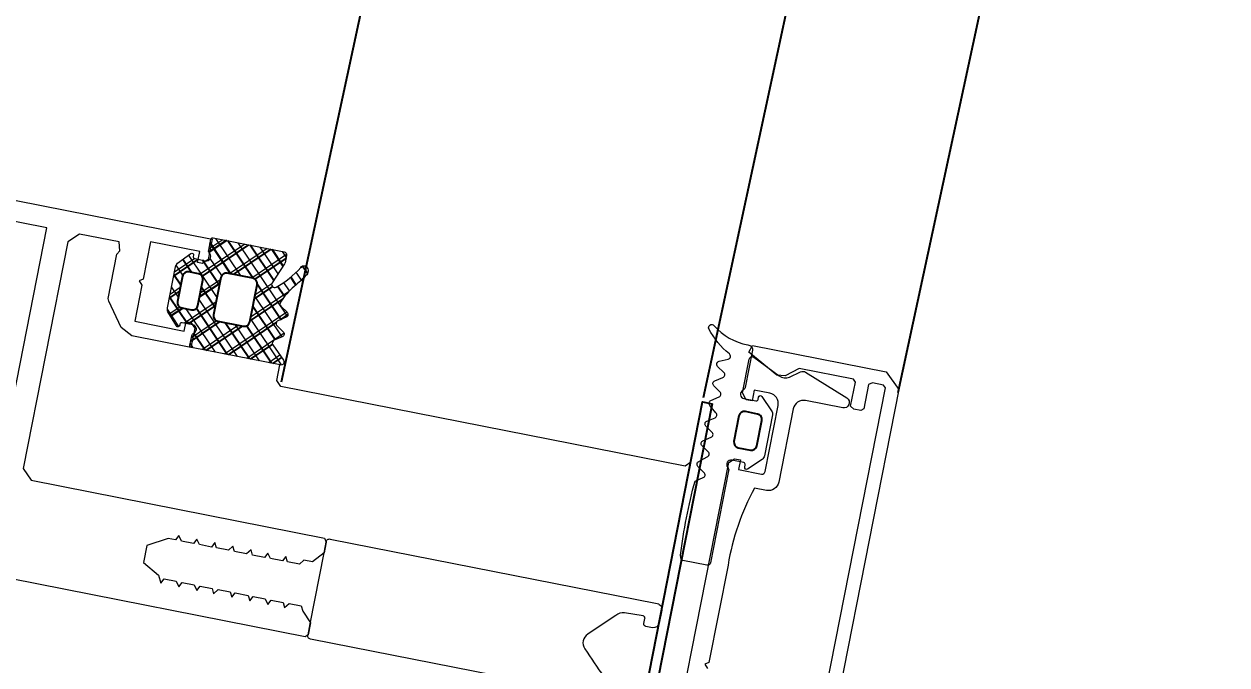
# Model space of a CAD drawing. Header units: millimetres. Extents: x -65527 to 8894748, y -37603 to 223697.
# Drawn here: x -22887.5 to -22767.9, y 107880.9 to 107944.6 of the extents above; entities that cross this region are included whole.
import ezdxf
from ezdxf import colors
from ezdxf.entities.mleader import LeaderData, LeaderLine
from ezdxf.math import Vec2, Vec3

# ---------------------------------------------------------------- set-up
doc = ezdxf.new("R2010")
doc.units = ezdxf.units.MM
doc.header["$LTSCALE"] = 10
doc.layers.add('АР_Перегородки витражные', color=152, linetype='Continuous', lineweight=13)
doc.layers.add('Архитектура', color=251, linetype='Continuous')
doc.layers.add('Тонкая', color=7, linetype='Continuous')
doc.styles.add('ISOCPEUR', font='isocpeur.ttf', dxfattribs={"width": 0.7})

# ---------------------------------------------------------------- blocks, each defined once
blk = doc.blocks.new('стойка витр.')
h = blk.add_hatch()
h.set_pattern_fill('ANSI37', scale=0.5, angle=-69.23283665521843)
h.set_pattern_definition([(335.7671633447816, (-69115.31625940584, 318510.9409690977), (0.6515825639889636, 1.447617495164233), []), (65.76716334478155, (-69115.31625940584, 318510.9409690977), (-1.447617495164233, 0.6515825639889636), [])])
edge = h.paths.add_edge_path()
edge.add_line((-22.69442369043827, 14.13646889062511), (-23.03581465108437, 15.03674084689555))
edge.add_arc((-23.43472203482704, 14.88552442783714), 0.426606969231953, 20.76054121617168, 72.29995807937499)
edge.add_arc((-23.17519432072194, 15.69843630689562), 0.4267278803337561, 110.7639791014305, 252.28796188313498, ccw=False)
edge.add_line((-23.32647754022037, 16.09744767434313), (-22.30045238576713, 16.48652534212306))
edge.add_arc((-22.23557122191811, 16.31559297980009), 0.1828317202011609, 20.74895968860318, 110.7853670150393, ccw=False)
edge.add_line((-22.06459766681655, 16.38036551539699), (-22.02136925791274, 16.26636916297139))
edge.add_arc((-21.85036169383434, 16.33121481389334), 0.1828894349477776, 200.7666051414026, 335.7779732891441)
edge.add_line((-21.68357339510112, 16.25618009645405), (-21.08991230116226, 17.78525728297245))
edge.add_arc((-21.70321396183568, 17.95657679537892), 0.6367804192309714, 344.3928406199507, 381.7248777476984)
edge.add_line((-21.1116628201562, 18.19228116337763), (-22.58147269752226, 22.06827310883818))
edge.add_arc((-23.18057156739388, 21.852472630542), 0.6367804192296693, 19.80944894391843, 57.14148607166609)
edge.add_line((-22.83507592984824, 22.38737642259366), (-24.29334917705273, 23.13834224954917))
edge.add_arc((-24.36844682475663, 22.97158227615987), 0.1828894349476184, 65.75635339884347, 200.7677215648203)
edge.add_line((-24.53945312526776, 22.90673329312267), (-24.49622471639304, 22.79273694081348))
edge.add_arc((-24.66715707872659, 22.7278557770023), 0.1828317201976129, -69.25104032206309, 20.78536700277641, ccw=False)
edge.add_line((-24.60238454316277, 22.55688222189201), (-25.62840969761601, 22.16780455411208))
edge.add_arc((-25.77973726672901, 22.56679910380675), 0.4267278803402734, 149.2463648073436, 290.7703475895543, ccw=False)
edge.add_arc((-26.51302534269302, 23.00322659508151), 0.4266069692186295, 329.2343686070108, 380.7737854734352)
edge.add_line((-26.11415292418678, 23.1545352198882), (-26.50320860397187, 24.18050239048171))
edge.add_arc((-26.6741821590871, 24.11572985494814), 0.1828317201915107, 20.74895966852365, 110.7853670116034)
edge.add_line((-26.73906332292245, 24.28666221726598), (-33.46508004333009, 21.73609814226074))
edge.add_arc((-33.37260125833668, 21.44478009969028), 0.3056444463767395, 107.6120180140902, 200.6882886899978)
edge.add_line((-33.6585366082727, 21.33680091994756), (-33.39916615508264, 20.65282280623796))
edge.add_arc((-33.11489203283651, 20.76049792175978), 0.3039830703862393, 200.7452912846324, 225.8123610097134)
edge.add_line((-33.32677140043234, 20.54252351805917), (-31.79381202385412, 18.90709041146329))
edge.add_arc((-32.0063560722166, 18.68866847666476), 0.3047673113958362, -108.86283880448178, 45.781400895661875, ccw=False)
edge.add_arc((-28.70749382052437, 27.75544220980088), 9.952967568180252, 231.9543329511108, 250.0411665169116, ccw=False)
edge.add_arc((-35.13741779119496, 19.64784166335459), 0.4002801790554734, 42.30928712460122, 119.2250395725891)
edge.add_arc((-34.91139847875967, 19.56672148584141), 0.6024183835395109, 134.3950067436913, 228.6478049676944)
edge.add_arc((-28.53884731806517, 27.80771469972205), 11.01872594929672, 232.0873456721725, 240.8889416158169)
edge.add_arc((-36.88860151399224, 12.8729826853881), 6.091684827127049, 40.75890454826748, 60.61437004968877, ccw=False)
edge.add_arc((-32.50226594848368, 16.64775385941913), 0.3047655738188228, -34.89587558046088, 41.60271899476669, ccw=False)
edge.add_line((-32.25229934006347, 16.47340148731018), (-32.76342180219945, 15.75802363698313))
edge.add_arc((-32.51342051808022, 15.58368567090239), 0.3047857747310843, 145.1100748179471, 256.4242518685471)
edge.add_line((-32.58496309185284, 15.28741547561367), (-31.72801335877739, 15.09082250765641))
edge.add_arc((-31.79955593254474, 14.79455231235153), 0.3047857747455557, -34.88992517811971, 76.42425187022229, ccw=False)
edge.add_line((-31.54955464840168, 14.62021434627968), (-32.06065512256464, 13.90477851201285))
edge.add_arc((-31.81065383841726, 13.73044054594722), 0.304785774745541, 145.1100748233031, 256.4242518693868)
edge.add_line((-31.88219641218893, 13.4341703506434), (-31.02524667911348, 13.23757738269342))
edge.add_arc((-31.09682011228135, 12.94126594878393), 0.3048331054871362, -24.2246592297883, 76.42043308581259, ccw=False)
edge.add_line((-30.81882951050648, 12.81618818287097), (-31.59985344059533, 11.12048939903616))
edge.add_arc((-31.32187980059053, 10.99539431777895), 0.3048247429134716, 155.7710645559098, 290.7402899417831)
edge.add_line((-31.21393143609748, 10.71032366952568), (-22.80062470957637, 13.90072279884771))
edge.add_arc((-22.86539724513609, 14.07169635396312), 0.1828317202009504, 290.7489596761703, 380.7489600455551)
edge = h.paths.add_edge_path(flags=16)
edge.add_line((-23.10434971895302, 21.04022295145114), (-22.19142218885827, 18.63276889372355))
edge.add_arc((-22.69773797682865, 18.4407695405971), 0.5414973949605305, -69.23283665472542, 20.767163345274582, ccw=False)
edge.add_line((-22.5057386237022, 17.93445375262672), (-23.43116100440966, 17.58352553217992))
edge.add_arc((-23.62316035752519, 18.08984132014666), 0.5414973949532591, 200.7671633443313, 290.7671633443313, ccw=False)
edge.add_line((-24.12947614549194, 17.89784196703113), (-25.04240367558668, 20.30529602475872))
edge.add_arc((-24.53608788761267, 20.4972953778888), 0.541497394965222, 110.76716334549809, 200.7671633454981, ccw=False)
edge.add_line((-24.72808724074275, 21.00361116586282), (-23.80266486003529, 21.35453938630963))
edge.add_arc((-23.6106655069234, 20.84822359833925), 0.5414973949553709, 20.767163343835023, 110.767163343835, ccw=False)
edge = h.paths.add_edge_path(flags=16)
edge.add_line((-26.85119390953332, 20.26120087689196), (-25.51269974335446, 16.73149769075098))
edge.add_arc((-26.01901553132848, 16.5394983376209), 0.541497394965222, -69.23283665450191, 20.76716334549809, ccw=False)
edge.add_line((-25.82701617819839, 16.03318254964688), (-28.23444912247942, 15.12026302596496))
edge.add_arc((-28.4264484756095, 15.62657881394625), 0.5414973949720253, 200.7671633452251, 290.76716334522513, ccw=False)
edge.add_line((-28.9327642635908, 15.43457946081617), (-30.27125842979876, 18.96428264696442))
edge.add_arc((-29.76494264181383, 19.15628200007632), 0.5414973949689773, 110.76716334328901, 200.767163343289, ccw=False)
edge.add_line((-29.95694199492573, 19.66259778806125), (-27.5495090506447, 20.57551731175045))
edge.add_arc((-27.35750969751825, 20.06920152376551), 0.541497394974137, 20.767163344728715, 110.76716334472869, ccw=False)
at = {"lineweight": 0, "ltscale": 100, "transparency": 33554687}
for points in [[(65.92687011216185, 59.2824299609274), (-26.6419368966599, 24.17953274302999), (-25.90703195796232, 22.24153677027789), (-25.27813291337225, 21.95846499659092), (-24.82208952034125, 22.13140062004823), (-25.21116718812846, 23.15742577453057), (-20.53714279274573, 24.92985650197079), (-19.19699615391437, 21.39579562939616), (-18.76855027934653, 21.29748815141647), (-18.98085410959902, 20.82581386800302), (-17.68393587967148, 17.40574934773758), (-22.35796027505421, 15.63331862029736), (-22.70380953396671, 16.54534742246324), (-23.1598529269977, 16.37241179900593), (-23.44292470067739, 15.74351275440858), (-22.75122618288151, 13.91945515007683), (-17.16517298531835, 16.03773513642955), (-16.24131551088067, 17.04008095841709), (-15.46667035139399, 19.81128934778826), (-15.4391308168415, 20.08251046122314), (-17.03864790883381, 24.30054944750736), (-17.39634782800567, 24.5561396704943), (-17.47095398549573, 25.44057095424068), (-13.70890040838276, 26.86717441076325), (-12.4510803312005, 26.30097287951503), (-4.305940852005733, 4.821667629301373), (-4.8720624113339, 3.563811556159635), (-32.68827406296623, -6.984337978748954), (-32.78663952485658, -7.412805841304362), (-32.39756185706938, -8.438830995786702), (-31.09647737510386, -9.118948907402228), (-30.2985029091069, -8.81635004535201), (-29.78357822878752, -9.142708211846184), (-28.64349873815081, -8.710380147196702), (-28.58844165704795, -8.16787993638718), (-28.18751332900138, -8.537466511741513), (-27.04754980615689, -8.105182423096267), (-26.87849637278123, -7.51945380341931), (-26.47751006082399, -7.889018390778801), (-25.33748855406884, -7.456712314131437), (-25.28243147299509, -6.914212103321915), (-24.7675067926466, -7.240570269808813), (-23.62748528589145, -6.808264193168725), (-23.5724282048177, -6.265763982351928), (-23.05744554058765, -6.592100160843984), (-21.91748201774317, -6.159816072198737), (-21.86242493664031, -5.617315861389216), (-21.46149660859373, -5.986902436743549), (-20.32147510183859, -5.554596360096184), (-20.15236368455226, -4.968845752424386), (-19.75143535650568, -5.338432327778719), (-18.6114718336612, -4.906148239133472), (-18.44241840028553, -4.320419619456516), (-18.0414320883574, -4.689984206808731), (-17.35739599072258, -4.430591765623831), (-15.14439867439796, -4.764904394331097), (-14.53915697429329, -6.360969294146344), (-15.78927863537683, -7.87813783652382), (-15.87193323494284, -8.691881148712127), (-16.27286156296032, -8.322294573416002), (-17.41288306971546, -8.754600650063367), (-17.58193650312023, -9.340329269682115), (-17.9828648311377, -8.97074269438599), (-19.12288633789285, -9.403048771026079), (-19.29193977129762, -9.988777390644827), (-19.69292608322576, -9.61921280335082), (-20.83288960607024, -10.05149689199607), (-20.8879466871731, -10.59399710274738), (-21.40287136749248, -10.26763893631141), (-22.54295085812919, -10.6999670009609), (-22.59800793926115, -11.24246721171221), (-22.99893626727862, -10.87288063641608), (-24.25289614239591, -11.34839313392149), (-24.30795322352787, -11.89089334468008), (-24.70893953545601, -11.52132875738607), (-25.84896104221116, -11.95363483402616), (-26.01801447558682, -12.53936345364491), (-26.4189428036334, -12.16977687834878), (-27.55896431035944, -12.60208295499615), (-27.61402139149141, -13.14458316574746), (-28.12900405569235, -12.81824698731361), (-29.26896757853683, -13.25053107595886), (-29.32402465966879, -13.79303128671745), (-29.89022619093885, -15.05085136390699), (-29.45792011427693, -16.19087287064031), (-29.14341260807123, -16.33238676948531), (-1.327200956468005, -5.784237234569446)], [(-69.8438361948356, -5.633594956780144), (-69.21493715024553, -5.916666730459838), (-30.90838462579995, 8.609511357899464), (-30.62531285212026, 9.238410402496811), (-31.1873041553481, 10.72042096611403)], [(-68.58632373265573, -58.46540642052423), (-90.15068845250062, -1.598661102303595), (-90.00917455367744, -1.284153596119722), (-88.98317839115043, -0.8950869223335758), (-88.55468153662514, -0.9934413902010419), (-87.69009137133253, -3.273426419786119), (-87.37564184903749, -3.414962306625966), (-86.69163474338711, -3.155580859434849), (-86.43607351230457, -2.797891934278596), (-87.30066367759719, -0.5179069046935183), (-87.1591497787449, -0.2033993985096458), (-82.02911098225741, 1.741955958394101), (-80.54324021661887, 1.262233232868311), (-79.70200834979187, 1.450846736610401), (-77.34320693471818, 4.170836259007046), (-77.83057009245385, 4.768357554989052), (-90.48468705118285, -0.0301937209587777), (-91.4479567084054, -1.960141251613095), (-69.79711318280897, -59.05493725829001)]]:
    blk.add_lwpolyline(points, dxfattribs=at)
blk.add_lwpolyline([(63.8117502759269, 56.26367979055794), (85.07351613373612, 0.1949089383633691), (10.63088292890461, -28.03438542609365), (-10.63088292890461, 28.03438542610093)], close=True, dxfattribs=at)
at = {"color": 7, "lineweight": 0, "ltscale": 100, "transparency": 33554687}
for points in [[(-22.69442369043827, 14.13646889062511), (-23.03581465108437, 15.03674084689555, 0.2287523810762611), (-23.30501911480678, 15.29193636016134, -0.7101639231358212), (-23.32647754022037, 16.09744767434313), (-22.30045238576713, 16.48652534212306, -0.4143996870914876), (-22.06459766681655, 16.38036551539699), (-22.02136925791274, 16.26636916297139, 0.6682503890445888), (-21.68357339510112, 16.25618009645405), (-21.08991230116226, 17.78525728297245, 0.1643479059441302), (-21.1116628201562, 18.19228116337763), (-22.58147269752226, 22.06827310883818, 0.1643479059441302), (-22.83507592984824, 22.38737642259366), (-24.29334917705273, 23.13834224954917, 0.6682503891596868), (-24.53945312526776, 22.90673329312267), (-24.49622471639304, 22.79273694081348, -0.4143996870833266), (-24.60238454316277, 22.55688222189201), (-25.62840969761601, 22.16780455411208, -0.7101639231391418), (-26.14645609946456, 22.78500538597291, 0.2287523810910513), (-26.11415292418678, 23.1545352198882), (-26.50320860397187, 24.18050239048171, 0.4143996871765861), (-26.73906332292245, 24.28666221726598), (-33.46508004333009, 21.73609814226074, 0.4300281847644905), (-33.6585366082727, 21.33680091994756), (-33.39916615508264, 20.65282280623796, 0.1098139781175365), (-33.32677140043234, 20.54252351805917), (-31.79381202385412, 18.90709041146329, -0.8000358277039689), (-32.10488848172827, 18.40026861818478, -0.07908294790216032), (-34.84140179419774, 19.91728321780829, 0.3488032577412263), (-35.33285102594527, 19.99716969329165, 0.4361245879823007), (-35.30940773655311, 19.11450854978466, 0.03842309887939363), (-33.89950172111276, 18.18089248692559, -0.08685322061285544), (-32.2743724368047, 16.85010652759956, -0.3467629046601076), (-32.25229934006347, 16.47340148731018), (-32.76342180219945, 15.75802363698313, 0.5278770357902526), (-32.58496309185284, 15.28741547561367), (-31.72801335877739, 15.09082250765641, -0.5278770357776507), (-31.54955464840168, 14.62021434627968), (-32.06065512256464, 13.90477851201285, 0.5278770357650493), (-31.88219641218893, 13.4341703506434), (-31.02524667911348, 13.23757738269342, -0.4697389635461835), (-30.81882951050648, 12.81618818287097), (-31.59985344059533, 11.12048939903616, 0.667984424932516), (-31.21393143609748, 10.71032366952568), (-22.80062470957637, 13.90072279884771, 0.4142135642613711)], [(-74.06369480097783, 3.308391450875206, 0.5779496213016146), (-74.28822709678207, 3.786457927264564), (-75.21591578132939, 3.825837128097191, -0.615333828900983), (-75.41972296024323, 4.330405631961185, 0.1014034095220688), (-73.83454927545972, 7.11715754520992, 0.8870851218243345), (-74.38353605600423, 7.372048574252403, -0.1649969122064492), (-77.37516639285604, 4.905523520799761), (-77.48916274512885, 4.862295111939602, 0.4143043114941015), (-77.73690205768798, 4.311953389369592), (-76.39677740688785, 0.7779505007420084, 0.2286961432583318), (-76.12757003956358, 0.5227576163306367, -0.3190489133936659), (-75.8308042481076, 0.1276532846095506, -0.3190018552396916), (-76.10608007785049, -0.2827473570214352), (-77.2460725926212, -0.7150424396677408, -0.4143996870833266), (-77.48192731157178, -0.6088826129343943), (-77.5683841292921, -0.380889908366953, 0.6683385997492722), (-77.90615079682902, -0.370689789611788), (-78.61388821495348, -1.942959389103635, 0.1988829373258806), (-78.62659800215624, -2.362689632165711), (-77.15678812476108, -6.238681577618991, 0.1988829373551211), (-76.86896414318471, -6.544446800158767), (-75.29665854779887, -7.25210424636316, 0.6683385997492723), (-75.05058378231479, -7.020506375207333), (-75.13704060006421, -6.792513670639892, -0.4143996870833266), (-75.03088077326538, -6.556658951718418), (-73.89088825849467, -6.124363869072113, -0.7102015621310012), (-73.37286607688293, -6.741579856578028, 0.2286961432583318), (-73.40517316877958, -7.111109647914418), (-70.10181337440736, -15.82230158713355, 0.414362099440266), (-69.70872084749863, -15.99923473002855), (-67.42870682594366, -15.13463357074215, 0.1511707915363169), (-67.28675684856717, -15.02397433044825), (-67.28408048482379, -14.56993261339812, 0.03540799054371244), (-69.94453478069045, -7.554127657436766), (-70.80145552181057, -7.357523695485725, -0.527867958552825), (-70.9799117797229, -6.88692200143123), (-70.46881830951315, -6.171555145097955, 0.5278679585528249), (-70.64727456742548, -5.700953451043461), (-71.54744570542243, -5.39029515288712, -0.527867958552825), (-71.72590196330566, -4.91969345882535), (-71.21480849309592, -4.20432660249935, 0.5278679585528249), (-71.39326475097914, -3.733724908495788), (-72.25018549209926, -3.537120946544746, -0.527867958552825), (-72.4286417500116, -3.066519252482976), (-71.91757026780397, -2.351094412268139, 0.5278679585717272), (-72.0960265256872, -1.880492718206369), (-72.95294726680731, -1.683888756255328, -0.5278679585717273), (-73.13140352474875, -1.213287062200834), (-72.66353846338461, -0.3839238536165794, 0.5278679585528249), (-72.84199472126784, 0.08667784044519067), (-73.69893745039008, 0.2833397862850688, -0.5278679585717273), (-73.8773937083024, 0.753941480339563), (-73.36630023809266, 1.469308336665563, 0.5278679585717272), (-73.5447564960632, 1.939910030763713), (-74.40167723721243, 2.136513992714754, -0.5278679585528251), (-74.58013349509565, 2.607115686776524)]]:
    blk.add_lwpolyline(points, format="xyb", close=True, dxfattribs=at)
for points in [[(-26.73906332292245, 24.28666221726598), (-26.73906332292245, 24.28666221726598)], [(-22.80062470957637, 13.90072279884771), (-22.80062470957637, 13.90072279884771)], [(-72.00534459005576, 0.06645459306309931), (-72.91737339223619, -0.2793946658493951)]]:
    blk.add_lwpolyline(points, dxfattribs=at)
at = {"color": 7}
for points in [[(-26.85119390953332, 20.26120087689196), (-25.51269974335446, 16.73149769075098, -0.414213562373095), (-25.82701617819839, 16.03318254964688), (-28.23444912247942, 15.12026302596496, -0.414213562373095), (-28.9327642635908, 15.43457946081617), (-30.27125842979876, 18.96428264696442, -0.414213562373095), (-29.95694199492573, 19.66259778806125), (-27.5495090506447, 20.57551731175045, -0.414213562373095)], [(-23.10434971895302, 21.04022295145114), (-22.19142218885827, 18.63276889372355, -0.414213562373095), (-22.5057386237022, 17.93445375262672), (-23.43116100440966, 17.58352553217992, -0.414213562373095), (-24.12947614549194, 17.89784196703113), (-25.04240367558668, 20.30529602475872, -0.414213562373095), (-24.72808724074275, 21.00361116586282), (-23.80266486003529, 21.35453938630963, -0.414213562373095)], [(-75.33468511578394, -1.905527627641277), (-74.42175758568919, -4.312981685368868, -0.414213562373095), (-74.73607402053312, -5.011296826465696), (-75.88953189010499, -5.44869808882504, -0.414213562373095), (-76.58784703121637, -5.134381653973833), (-77.50077456128201, -2.726927596246242, -0.414213562373095), (-77.18645812643808, -2.028612455142138), (-76.03300025686622, -1.591211192782794, -0.414213562373095)]]:
    blk.add_lwpolyline(points, format="xyb", close=True, dxfattribs=at)
at = {"lineweight": 0, "ltscale": 100, "transparency": 33554687}
for points in [[(-59.28629948117305, -43.93455252060812), (-73.55412178576807, -6.30930235532287), (-74.18304982228437, -6.026241575636959), (-74.75303158370662, -6.242383619959583), (-74.40718232482322, -7.154412422125461), (-76.57319999407628, -7.975785172551696, -0.414362099391309), (-76.9662925209559, -7.798852029714908), (-79.34394296052051, -1.52882071842032, -0.4143260923197838), (-78.74236241533072, -0.1922330582674476), (-77.26035185172805, 0.3697582449676702), (-76.87127418394084, -0.6562669095073943), (-76.3012924225186, -0.4401248651847709), (-76.06142006575828, 0.3027815256646136), (-77.27188147796551, 3.494853341355338, 0.5512236456822476), (-77.7769173583074, 3.597680757055059), (-79.92338595120236, 1.349376512123854, -0.2673491356416615), (-80.91622193696094, 1.059369939495809), (-82.0875922003761, 1.397509788286698, 0.2496293600316565), (-82.58705019962508, 1.269536347390385), (-86.19986947378493, -1.925987660470128, 0.8270430078467679), (-85.63532520958688, -2.84412238272489), (-82.10129332900397, -1.503986737930973, -0.4143260923197836), (-80.76472567670862, -2.105611734441482), (-78.12768279598095, -9.059679143334506, 0.4143260923033303), (-76.7911151413573, -9.661304145942267), (-75.65109363460215, -9.228998069294903, -0.08279896819570452), (-71.78454054114991, -16.33338165576424), (-68.2828855071275, -25.56749207813118), (-67.85441064060433, -25.66578856210981), (-68.06674346281216, -26.13747383952432)], [(-60.62370682114852, -28.40042247599195), (-29.6323624739598, -16.64818975485105, 0.5239329190821609), (-29.45792011430603, -16.19087287058937), (-29.84699778209324, -15.16484771611431), (-32.39756185706938, -8.438830995786702), (-32.78663952485658, -7.412805841304362, 0.5239329190821609), (-33.2204523376422, -7.186144611914642), (-64.21182667926769, -18.93829823563283, 0.4143255057077639), (-64.53033920991584, -19.64587643784762), (-64.05480472955969, -20.89989428329136, 0.410627156480438), (-63.35370618529851, -21.2207818566676), (-62.72021259606117, -20.98055557451153, 0.4925517741577297), (-62.57218080674647, -20.68314875576471), (-62.75156135272118, -20.21010964907327, -0.4411110715409258), (-62.61002546586678, -19.89566012677096), (-60.83807044223067, -19.28752400128724, -0.2080566110632873), (-59.94503853938659, -19.40384657128016, -1.575399656426527e-05), (-56.87977393603069, -20.78551547546522, -0.4398191101055806), (-56.36006749374792, -22.15601788895583, -1.575399656426528e-05), (-57.73845635901671, -25.2227588602982, -0.2080566110632873)]]:
    blk.add_lwpolyline(points, format="xyb", dxfattribs=at)
blk.add_lwpolyline([(-72.91737339223619, -0.2793946658493951), (-54.81141330953687, -48.02608389785019), (-53.89938450735644, -47.68023463893769), (-72.00534459005576, 0.06645459306309931)], close=True)
at = {"color": 7, "lineweight": 0, "ltscale": 100, "transparency": 33554687}
blk.add_arc((-33.37357679728302, 21.44486016019073), 0.304760386648688, 110.7561904730667, 200.7778938289061, dxfattribs=at)
blk = doc.blocks.new('A$Cae753e6d')
h = blk.add_hatch()
h.set_pattern_fill('ANSI37', color=5, scale=0.4999999999999999, angle=11.05056813833426)
h.set_pattern_definition([(56.05056813833426, (-325621.265985979, -14412.00416827056), (-1.316880116997287, 0.8865568269756945), []), (146.0505681383342, (-325621.265985979, -14412.00416827056), (-0.8865568269756945, -1.316880116997287), [])])
edge = h.paths.add_edge_path()
edge.add_line((-32.31871508830227, -64.79942276376823), (-33.26369052287191, -64.98397305875551))
edge.add_arc((-33.18196890272447, -65.40267949887237), 0.4266069692291251, 101.0439460109463, 152.5833628741491)
edge.add_arc((-33.93941750021248, -65.00967570797152), 0.4267278803342333, 191.0473838945442, 332.5713666762503, ccw=False)
edge.add_line((-34.35823770659044, -65.09144562043366), (-34.56856664502993, -64.01447264642047))
edge.add_arc((-34.38913606116329, -63.97937131478427), 0.1828317201947144, 101.03236448459728, 191.0687718110314, ccw=False)
edge.add_line((-34.4241233705543, -63.79991846278426), (-34.30446646921337, -63.77654990142037))
edge.add_arc((-34.33952010515617, -63.59705118825526), 0.182889434962051, 281.0500099214912, 416.0613780692319)
edge.add_line((-34.23741211486049, -63.44531950488454), (-35.64435904228594, -62.60210489379824))
edge.add_arc((-35.91673082194419, -63.17769408414041), 0.6367804192914153, 64.67624541442537, 102.0082825421729)
edge.add_line((-36.04921495413873, -62.55484798990074), (-40.11767132149544, -63.34940284844197))
edge.add_arc((-40.00607941717097, -63.97632911939959), 0.6367804192400902, 100.0928537358096, 137.4248908635573)
edge.add_line((-40.47499883221462, -63.54551142649143), (-41.46131165535189, -64.8561210372427))
edge.add_arc((-41.30961851199194, -64.95828627438304), 0.1828894349664962, 146.0397582008536, 281.0511263668324)
edge.add_line((-41.27456137840636, -65.13778430447564), (-41.15490447718184, -65.11441574311175))
edge.add_arc((-41.11980314562766, -65.29384632695958), 0.1828317201605085, 11.032364462097917, 101.06877178693611, ccw=False)
edge.add_line((-40.9403502936475, -65.25885901764559), (-40.73002135509159, -66.33583199165878))
edge.add_arc((-41.14883247011084, -66.4176484559287), 0.4267278803749467, -130.47023040168222, 11.053752380527897, ccw=False)
edge.add_arc((-41.7027598475805, -67.0667592461863), 0.4266069692120044, 49.51777340161676, 101.0571902680405)
edge.add_line((-41.78457825200167, -66.64807170770655), (-42.8614903629059, -66.85838875983609))
edge.add_arc((-42.82650305354604, -67.03784161181513), 0.1828317201681703, 101.0323644762733, 191.0687718193543)
edge.add_line((-43.00593363738153, -67.0729429434723), (-41.62714097241405, -74.13294356747065))
edge.add_arc((-41.32439390091001, -74.09095859077095), 0.3056444463306154, 187.8954228019011, 280.9716934778096)
edge.add_line((-41.26622242515441, -74.39101626352931), (-40.54828101780731, -74.25080489543325))
edge.add_arc((-40.60643316482102, -73.95243593792398), 0.3039830702645649, 281.0286960890931, 306.0957658141739)
edge.add_line((-40.42734559869859, -74.1980644189025), (-38.55664836766664, -72.9631159316923))
edge.add_arc((-38.37723187182752, -73.20947509047457), 0.3047673113952618, -28.579434009353577, 126.06480569078829, ccw=False)
edge.add_arc((-46.75717429129067, -68.4276926685662), 9.952967568203494, 312.237737744563, 330.32457131036375, ccw=False)
edge.add_arc((-39.85108990350011, -76.13373622661763), 0.400280179051804, 122.5926919233881, 199.5084443713767)
edge.add_arc((-39.73298704457213, -75.92465029334747), 0.6024183835289815, 214.6784115371002, 308.9312097611028)
edge.add_arc((-46.78023362085937, -68.25264317997265), 11.01872594965998, 312.3707504643665, 321.1723464080109)
edge.add_arc((-33.46897461901307, -79.00322452538614), 6.091684826944547, 121.0423093429209, 140.8977748443422, ccw=False)
edge.add_arc((-36.44929206361952, -74.04272605880752), 0.3047655738078907, 45.387529213292225, 121.8861237885188, ccw=False)
edge.add_line((-36.23525275895372, -73.82577161419613), (-35.61640189960599, -74.45029963918205))
edge.add_arc((-35.40237094193084, -74.23330858493316), 0.304785774712974, 225.3934796127392, 336.7076566633421)
edge.add_line((-35.12242544209585, -74.35382781820954), (-34.78402109164745, -73.54235130241432))
edge.add_arc((-34.50407559180112, -73.6628705356833), 0.3047857747204629, 45.39347961712059, 156.7076566654629, ccw=False)
edge.add_line((-34.2900446341373, -73.4458794814127), (-33.67113291169517, -74.07039562008868))
edge.add_arc((-33.45710195397454, -73.85340456577117), 0.3047857747937595, 225.3934796157093, 336.7076566617935)
edge.add_line((-33.17715645406861, -73.97392379908706), (-32.83875210373662, -73.16244728329184))
edge.add_arc((-32.55877116510398, -73.2830038933599), 0.3048331055327185, 56.05874556135791, 156.7038378769574, ccw=False)
edge.add_line((-32.38856985804159, -73.03011115462868), (-30.84901372133754, -74.08612235084001))
edge.add_arc((-30.67879821003628, -73.83324925296007), 0.3048247429572397, 236.0544693444967, 371.0236947303711)
edge.add_line((-30.37959803524427, -73.77496221046022), (-32.10427492577583, -64.94388830621028))
edge.add_arc((-32.28372777779439, -64.97887561556124), 0.1828317202052636, 11.03236447116439, 101.0323648405485)
edge = h.paths.add_edge_path(flags=16)
edge.add_line((-39.19261743046809, -64.03828803796205), (-36.66561997320969, -63.54477454638982))
edge.add_arc((-36.5618283052172, -64.07623171150044), 0.5414973949079368, 11.050568135283015, 101.05056813528307, ccw=False)
edge.add_line((-36.03037114010658, -63.97244004350796), (-35.84066516056191, -64.94381476004492))
edge.add_arc((-36.37212232567981, -65.04760642810288), 0.5414973949276295, -78.94943185806409, 11.050568141935912, ccw=False)
edge.add_line((-36.26833065762185, -65.57906359322078), (-38.79532811488025, -66.07257708480756))
edge.add_arc((-38.89911978293094, -65.54111991963873), 0.5414973949762222, 191.0505681401473, 281.05056814014733, ccw=False)
edge.add_line((-39.43057694809977, -65.64491158768942), (-39.62028292764444, -64.67353687113791))
edge.add_arc((-39.08882576246833, -64.56974520313815), 0.5414973949736009, 101.05056813471049, 191.0505681347106, ccw=False)
edge = h.paths.add_edge_path(flags=16)
edge.add_line((-39.05714386969339, -67.86286169989035), (-35.35217141243629, -67.13929393835133))
edge.add_arc((-35.2483797443856, -67.67075110352016), 0.5414973949762222, 11.050568140147277, 101.05056814014728, ccw=False)
edge.add_line((-34.71692257921677, -67.56695943546947), (-34.22341341571882, -70.09393473085947))
edge.add_arc((-34.75487058090948, -70.19772639887378), 0.5414973949906723, -78.94943186407329, 11.05056813592671, ccw=False)
edge.add_line((-34.65107891289517, -70.72918356406444), (-38.35605137026869, -71.45275132563256))
edge.add_arc((-38.45984303824662, -70.92129416050739), 0.5414973949194297, 191.0505681334767, 281.05056813347676, ccw=False)
edge.add_line((-38.99130020337179, -71.02508582848532), (-39.48480936686974, -68.49811053309531))
edge.add_arc((-38.95335220167908, -68.394318865081), 0.5414973949906723, 101.05056813592671, 191.0505681359266, ccw=False)
at = {"color": 5, "lineweight": 0, "ltscale": 100, "transparency": 33554687}
for points in [[(-61.8599929031916, 30.17006929169293), (-42.88394847535528, -66.99529059545603), (-40.84972029156052, -66.59801316617813), (-40.46456693217624, -66.0259113159409), (-40.5580530638108, -65.54722284797754), (-41.63502603792585, -65.75755178647523), (-42.59317271225154, -60.85143624740886), (-38.88362618524116, -60.12697518651839), (-38.71441806689836, -59.72126736020437), (-38.28534167923499, -60.01013237977168), (-34.69545205344912, -59.30903988027421), (-33.73730537912343, -64.21515541934059), (-34.69462145201396, -64.40211579647439), (-34.60113532026298, -64.88080426443776), (-34.02903346996754, -65.26595762389479), (-32.1144013244193, -64.89203686964174), (-33.25950837589335, -59.02860525775759), (-34.09155124484096, -57.9488300755911), (-36.69226497621275, -56.71758714746102), (-36.95494733995292, -56.64466736894974), (-41.38243527419399, -57.50933979790716), (-41.69472971826326, -57.81877117074328), (-42.57906514953356, -57.74303729776875), (-43.3502633330645, -53.79417696838209), (-42.57989575096872, -52.64996138155402), (-20.03402428305708, -48.24683397960325), (-18.8897597193718, -49.01712881213462), (-13.18760490964632, -78.2145691072219), (-12.7818851970369, -78.38383808873186), (-11.70491222303826, -78.17350915024872), (-10.81496048928238, -77.0058760252723), (-10.97854041866958, -76.168277716788), (-10.56995763466693, -75.71582088140713), (-10.80366702086758, -74.51913014306047), (-11.32909261167515, -74.37330247237696), (-10.89714126626495, -74.0405025381915), (-11.13082687975839, -72.84393352607731), (-11.6796210318571, -72.5784489541984), (-11.24768157291692, -72.24558815688943), (-11.48137907276396, -71.04895828163717), (-12.00680466345511, -70.90313061099732), (-11.59822187945247, -70.45067377558735), (-11.83191937929951, -69.25404390033509), (-12.35734496999066, -69.10821622968069), (-11.94877407234162, -68.65569853117631), (-12.18245968583506, -67.45912951904756), (-12.70788527664263, -67.31330184837861), (-12.27593393123243, -66.98050191419316), (-12.50963143107947, -65.7838720389409), (-13.05843746953178, -65.51832660393848), (-12.626486124238, -65.18552666975302), (-12.86017173773143, -63.98895765763882), (-13.40896588971373, -63.72347308575991), (-12.97702643077355, -63.39061228848004), (-13.11724968522321, -62.67261001805309), (-12.41423455590848, -60.54778254653502), (-10.73891621269286, -60.22059891495155), (-9.454501144122332, -61.70884704113996), (-8.666381303337403, -61.92765535345825), (-9.098332648631185, -62.2604552876146), (-8.864635148784146, -63.45708516286686), (-8.315840996801853, -63.72256973476033), (-8.74779234197922, -64.05536966893123), (-8.514094842132181, -65.25199954416894), (-7.965300690149888, -65.51748411607696), (-8.397240149090067, -65.85034491337137), (-8.163554535596631, -67.04691392548557), (-7.638128944905475, -67.19274159615452), (-8.046711728908122, -67.64519843153539), (-7.813002342707478, -68.8418891698966), (-7.287576752016321, -68.98771684059466), (-7.719528097310103, -69.32051677475101), (-7.462473922409117, -70.63674268806062), (-6.937048331834376, -70.78257035877323), (-7.368987790658139, -71.11543115605309), (-7.135290290811099, -72.31206103130535), (-6.586496138828807, -72.57754560316971), (-7.018447484122589, -72.91034553736972), (-6.78474998427555, -74.10697541259287), (-6.259324393584393, -74.25280308329093), (-6.667895291233435, -74.70532078178076), (-6.43420967774, -75.90188979389495), (-5.908784087048844, -76.047717464593), (-4.764568500220776, -76.81808504663059), (-3.567938624997623, -76.584387546769), (-3.375373831600882, -76.29827575852687), (-9.077528641326353, -47.10083546345413)], [(-32.10427492577583, -64.94388830621028), (-32.10427492577583, -64.94388830621028)], [(-43.00593363738153, -67.0729429434723), (-43.00593363738153, -67.0729429434723)], [(-20.78989628434647, -114.6091493342537), (-20.40474292496219, -114.0370474840165), (-28.25735403737053, -73.8283629136422), (-28.82945588754956, -73.44320955418516), (-30.38505646644626, -73.74701273805113)], [(31.49625960690901, -122.2863586085878), (-28.19423390808515, -133.9436967605143), (-28.48034569632728, -133.7511319671612), (-28.69066869164817, -132.6741894246807), (-28.52140565332957, -132.2684392804367), (-26.12820676597767, -131.8010561671108), (-25.93563008622732, -131.5150052419922), (-26.07584739755839, -130.7970334031706), (-26.38527282711584, -130.4847693906631), (-28.77847171446774, -130.9521525039891), (-29.06458350270987, -130.7595877106069), (-30.11621036566794, -125.3748141351098), (-29.39259179262444, -123.9912238827528), (-29.43652076402213, -123.1302265813429), (-31.71938461193349, -120.3461971688375), (-32.3905888965819, -120.725722339339), (-29.79657160968054, -134.0081861419894), (-28.0568856112659, -135.2833639846795), (31.8729825692717, -123.5792768236715)], [(-26.77298479748424, -115.7776249470771), (-26.58602442033589, -116.7349410198949)]]:
    blk.add_lwpolyline(points, dxfattribs=at)
blk.add_lwpolyline([(-59.24152691301424, 27.57580246441648), (-0.3886317064752802, 39.06956068692671), (14.87165694439318, -39.06956068691215), (-43.98123826214578, -50.56331890943693)], close=True, dxfattribs=at)
for points in [[(-32.31871508830227, -64.79942276376823), (-33.26369052287191, -64.98397305875551, 0.2287523810762611), (-33.56066011020448, -65.20624509360641, -0.7101639231358212), (-34.35823770659044, -65.09144562043366), (-34.56856664502993, -64.01447264642047, -0.4143996870914876), (-34.4241233705543, -63.79991846278426), (-34.30446646921337, -63.77654990142037, 0.6682503890445888), (-34.23741211486049, -63.44531950488454), (-35.64435904228594, -62.60210489379824, 0.1643479059441302), (-36.04921495413873, -62.55484798990074), (-40.11767132149544, -63.34940284844197, 0.1643479059441302), (-40.47499883221462, -63.54551142649143), (-41.46131165535189, -64.8561210372427, 0.6682503891596868), (-41.27456137840636, -65.13778430447564), (-41.15490447718184, -65.11441574311175, -0.4143996870833266), (-40.9403502936475, -65.25885901764559), (-40.73002135509159, -66.33583199165878, -0.7101639231391418), (-41.42580142593943, -66.74227883250569, 0.2287523810910513), (-41.78457825200167, -66.64807170770655), (-42.8614903629059, -66.85838875983609, 0.4143996871765861), (-43.00593363738153, -67.0729429434723), (-41.62714097241405, -74.13294356747065, 0.4300281847644905), (-41.26622242515441, -74.39101626352931), (-40.54828101780731, -74.25080489543325, 0.1098139781175365), (-40.42734559869859, -74.1980644189025), (-38.55664836766664, -72.9631159316923, -0.8000358277039689), (-38.10959901195019, -73.35526866512373, -0.07908294790216032), (-40.06670615600888, -75.79649172570498, 0.3488032577412263), (-40.22839091159403, -76.2674081048608, 0.4361245879823007), (-39.35443523386493, -76.39327214028162, 0.03842309887939363), (-38.19625553407241, -75.1611626855738, -0.08685322061285544), (-36.61027920874767, -73.78394971892703, -0.3467629046601076), (-36.23525275895372, -73.82577161419613), (-35.61640189960599, -74.45029963918205, 0.5278770357902526), (-35.12242544209585, -74.35382781820954), (-34.78402109164745, -73.54235130241432, -0.5278770357776507), (-34.2900446341373, -73.4458794814127), (-33.67113291169517, -74.07039562008868, 0.5278770357650493), (-33.17715645406861, -73.97392379908706), (-32.83875210373662, -73.16244728329184, -0.4697389635461835), (-32.38856985804159, -73.03011115462868), (-30.84901372133754, -74.08612235084001, 0.667984424932516), (-30.37959803524427, -73.77496221046022), (-32.10427492577583, -64.94388830621028, 0.4142135642613711)], [(-30.31581265421119, -117.2592898748117, 0.5779496213016146), (-30.82491649803706, -117.3999155622732), (-31.0203013290884, -118.3076499863673, -0.615333828900983), (-31.55202913982794, -118.4233749901759, 0.1014034095220688), (-34.03126656881068, -116.3906075150589, 0.8870851218243345), (-34.37515626475215, -116.8886996741348, -0.1649969122064492), (-32.44892646395601, -120.2537014075788), (-32.42555790254846, -120.3733583087887, 0.4143043114941015), (-31.92492320854217, -120.7104275624588), (-28.2154375447426, -119.9859783879365, 0.2286961432583318), (-27.91847005847376, -119.763703047458, -0.3190489133936659), (-27.47894703736529, -119.5378781554464, -0.3190018552396916), (-27.12089338945225, -119.8784703665588), (-26.88720183284022, -121.0750698102056, -0.4143996870833266), (-27.03164510731585, -121.2896239938418), (-27.27095890964847, -121.3363611165405, 0.6683385997492722), (-27.33801923028659, -121.6675608712685), (-25.9077527183108, -122.6305051330419, 0.1988829373258806), (-25.49618875514716, -122.7138725119003), (-21.42773238767404, -121.9193176533445, 0.1988829373551211), (-21.07777602574788, -121.6872281008255), (-20.11490451346617, -120.2569126120943, 0.6683385997492723), (-20.30164878931828, -119.9752799798734), (-20.54096259176731, -120.0220171026012, -0.4143996870833266), (-20.75551677541807, -119.8775738280383), (-20.9892083320301, -118.6809743843769, -0.7102015621310012), (-20.29341741080862, -118.2745539742173, 0.2286961432583318), (-19.9346412877785, -118.3687649522763), (-10.79089052358177, -116.5830233985325, 0.414362099440266), (-10.55015141167678, -116.2254317994666), (-11.01754046813585, -113.8322024805384, 0.1511707915363169), (-11.10265467094723, -113.6736123294395), (-11.5497312869411, -113.5943435261725, 0.03540799054371244), (-18.91390973399393, -115.032541023189), (-19.25232002756093, -115.8439871074224, -0.527867958552825), (-19.74628969666082, -115.9404576026573), (-20.36513461277355, -115.315960009204, 0.5278679585528249), (-20.85910428187344, -115.4124305044388), (-21.31723233975936, -116.2472570363752, -0.527867958552825), (-21.81120200885925, -116.343727531581), (-22.43004692497198, -115.7192299381422, 0.5278679585528249), (-22.92401659407187, -115.815700433348), (-23.26242688763887, -116.6271465175814, -0.527867958552825), (-23.75639655673876, -116.7236170128162), (-24.37530233594589, -116.0991313057166, 0.5278679585717272), (-24.86927200504579, -116.1956018009223), (-25.20768229861278, -117.0070478851558, -0.5278679585717273), (-25.70165196771268, -117.1035183804197), (-26.44015378504992, -116.5023893483158, 0.5278679585528249), (-26.93412345414981, -116.5988598435215), (-27.27259461081121, -117.410317814094, -0.5278679585717273), (-27.76656427991111, -117.5067883093288), (-28.38540919602383, -116.8822907158901, 0.5278679585717272), (-28.87937886512373, -116.9787612111686), (-29.21778915880714, -117.7902072954312, -0.5278679585528251), (-29.71175882779062, -117.8866777906369)]]:
    blk.add_lwpolyline(points, format="xyb", close=True, dxfattribs=at)
at = {"color": 5}
for points in [[(-39.19261743046809, -64.03828803796205), (-36.66561997320969, -63.54477454638982, -0.414213562373095), (-36.03037114010658, -63.97244004350796), (-35.84066516056191, -64.94381476004492, -0.414213562373095), (-36.26833065762185, -65.57906359322078), (-38.79532811488025, -66.07257708480756, -0.414213562373095), (-39.43057694809977, -65.64491158768942), (-39.62028292764444, -64.67353687113791, -0.414213562373095)], [(-39.05714386969339, -67.86286169989035), (-35.35217141243629, -67.13929393835133, -0.414213562373095), (-34.71692257921677, -67.56695943546947), (-34.22341341571882, -70.09393473085947, -0.414213562373095), (-34.65107891289517, -70.72918356406444), (-38.35605137026869, -71.45275132563256, -0.414213562373095), (-38.99130020337179, -71.02508582848532), (-39.48480936686974, -68.49811053309531, -0.414213562373095)], [(-25.39120042172726, -119.3920258869475), (-22.86420296446886, -118.8985123953753, -0.414213562373095), (-22.22895413136575, -119.3261778924934), (-21.99250225850847, -120.5369113202323, -0.414213562373095), (-22.42016775568482, -121.1721601534373), (-24.94716521294322, -121.665673644995, -0.414213562373095), (-25.58241404616274, -121.2380081478623), (-25.81886591890361, -120.0272747201234, -0.414213562373095)]]:
    blk.add_lwpolyline(points, format="xyb", close=True, dxfattribs=at)
at = {"color": 5, "lineweight": 0, "ltscale": 100, "transparency": 33554687}
for points in [[(3.206458747037686, -109.3637545765087), (-3.14662360935472, -76.83351106449845, 0.5239329190821609), (-3.567938624997623, -76.58438754678355), (-4.644911599112675, -76.79471648528124), (-11.70491222303826, -78.17350915024872), (-12.7818851970369, -78.38383808873186, 0.5239329190821609), (-13.07851158862468, -78.77317297449918), (-6.725512257195078, -111.3034327009955, 0.4143255057077639), (-6.081841440522112, -111.7367974713125), (-4.765554678393528, -111.4797314129246, 0.410627156480438), (-4.330942539614625, -110.8428481485898), (-4.460804886184633, -110.1778981014504, 0.4925517741577297), (-4.728961246553808, -109.9817950855213), (-5.225489359349012, -110.0787652355502, -0.4411110715409258), (-5.511540284380317, -109.8861885557999), (-5.811890986515209, -108.037014792033, -0.2080566110632873), (-5.546515761641786, -107.1764260924829, -1.575399656426527e-05), (-3.667327771196142, -104.3883248486236, -0.4398191101055806), (-2.228772338363342, -104.1073801597377, -1.575399656426528e-05), (0.5613376825349405, -105.9835843384499, -0.2080566110632873)], [(18.7434666446643, -110.6673036642023), (-20.75008513894863, -118.3802519220189), (-21.13523255521432, -118.9523842037888), (-21.01838974852581, -119.5506687098386), (-20.06107367575169, -119.3637083327339), (-19.61705318058375, -121.6372807504376, -0.414362099391309), (-19.85779229248874, -121.994872349489), (-26.43916531163268, -123.2801907690737, -0.4143260923197838), (-27.65504744253121, -122.4616577095148), (-27.95885062636808, -120.9060571306327), (-26.88187765236944, -120.6957281921495), (-26.99872045905795, -120.0974436860852), (-27.6904851536965, -119.7356284564303), (-31.04106097703334, -120.3899838332436, 0.5512236456822476), (-31.22765066137072, -120.8704201011715), (-29.37386914435774, -123.3655540625477, -0.2673491356416615), (-29.25558859144803, -124.3930932674411), (-29.78657556464896, -125.4905902767932, 0.2496293600316565), (-29.74473391089123, -126.0044820655894), (-27.20480400184169, -130.1047982545861, 0.8270430078467679), (-26.20455937902443, -129.7033106596209), (-26.92901449662168, -125.993794564245, -0.4143260923197836), (-26.11044100031722, -124.7779396565311), (-18.81106571073178, -123.3523979825113, 0.4143260923033303), (-17.99249220790807, -122.1365430735459), (-18.22618970775511, -120.9399131982937, -0.08279896819570452), (-10.57114415278193, -118.3278686887352), (-0.8785091127501801, -116.4349320150359), (-0.7093069375259802, -116.0291937571455), (-0.2802246067440137, -116.3180892082892)]]:
    blk.add_lwpolyline(points, format="xyb", dxfattribs=at)
at = {"color": 5}
blk.add_lwpolyline([(-26.58602442033589, -116.7349410198949), (23.53155181894545, -106.9471590939502), (23.34459144191351, -105.9898430211324), (-26.77298479748424, -115.7776249470771)], close=True, dxfattribs=at)
at = {"color": 5, "lineweight": 0, "ltscale": 100, "transparency": 33554687}
blk.add_arc((-41.3246374593582, -74.09190662301262), 0.3047603866486879, 191.0395952653897, 281.06129862006, dxfattribs=at)
at = {"layer": 'АР_Перегородки витражные', "rotation": 80.28340479355269}
blk.add_blockref('стойка витр.', (-14.5547906588763, -44.81643979817454), dxfattribs=at)
blk = doc.blocks.new('A$Cec9b444d')
at = {"layer": 'Тонкая', "color": 5, "ltscale": 100}
for p, q in [((6208.049528553656, 164.6421001279019), (6645.630299936541, 2198.914641495406)), ((6249.996248184336, 163.0875425020206), (6686.304259584493, 2190.900488320234)), ((6269.353761782233, 163.5757561542906), (6702.606638882945, 2175.883082539293))]:
    blk.add_line(p, q, dxfattribs=at)
at = {"color": 241, "ltscale": 100, "true_color": 0xf7abae, "xscale": -1, "rotation": 89.90413134762046}
blk.add_blockref('A$Cae753e6d', (6134.083444841612, 136.0487856346961), dxfattribs=at)
blk = doc.blocks.new('_DOTSMALL')
at = {"color": 0, "linetype": 'ByBlock', "const_width": 0.5}
blk.add_lwpolyline([(-0.0625, 0, 1), (0.0625, 0, 1)], format="xyb", close=True, dxfattribs=at)

msp = doc.modelspace()

# ---------------------------------------------------------------- linework, layer by layer
at = {"layer": 'Архитектура', "lineweight": 25, "transparency": 33554684}
for centre, radius, start, end in [((-31935.64915874587, 110639.7930928659), 9778.654617052323, 272.592547965165, 356.6353913737211), ((-31943.3165812409, 110657.7827200673), 9144.28346907419, 272.8206375183121, 356.2887310665525)]:
    msp.add_arc(centre, radius, start, end, dxfattribs=at)

# ---------------------------------------------------------------- block references
msp.add_blockref('A$Cec9b444d', (-29069.92685489771, 107744.3754563845), dxfattribs=at)

# ---------------------------------------------------------------- leaders
ml = msp.add_multileader_mtext('Standard', dxfattribs=at)
ml.set_content('+8,400', color=256, style='ISOCPEUR')
ml.set_leader_properties(color=256, linetype='Continuous', lineweight=-1)
ml.set_arrow_properties(name='DOTSMALL')
ml.build(insert=Vec2(0, 0))
ml.multileader.update_dxf_attribs({"has_text_frame": 1, "text_left_attachment_type": 4, "text_right_attachment_type": 4, "dogleg_length": 100, "arrow_head_size": 180})
ctx = ml.context
ctx.base_point, ctx.char_height, ctx.arrow_head_size, ctx.landing_gap_size, ctx.plane_origin = Vec3(-38957.8368189709, 116848.6834109409), 250, 180, 50, Vec3(-38730.56028272111, 116641.5176188263)
ctx.left_attachment, ctx.right_attachment = 4, 4
notes = []
notes.append((ctx, [(0, (0, 0, 0), (0, 0), (1, 0), 1, [])]))
ctx.mtext.insert, ctx.mtext.width, ctx.mtext.line_spacing_style, ctx.mtext.flow_direction = Vec3(-38907.8368189709, 117182.0167442743), 852.6970314602484, 2, 5
for ctx, leaders in notes:
    for number, flags, end, landing, length, lines in leaders:
        leader = LeaderData()
        leader.index, (leader.has_last_leader_line, leader.has_dogleg_vector, leader.attachment_direction) = number, flags
        leader.last_leader_point, leader.dogleg_vector, leader.dogleg_length = Vec3(end), Vec3(landing), length
        for number, points, colour, breaks in lines:
            line = LeaderLine()
            line.index, line.vertices, line.color, line.breaks = number, Vec3.list(points), colors.encode_raw_color(colour), breaks
            leader.lines.append(line)
        ctx.leaders.append(leader)

doc.saveas('drawing.dxf')
